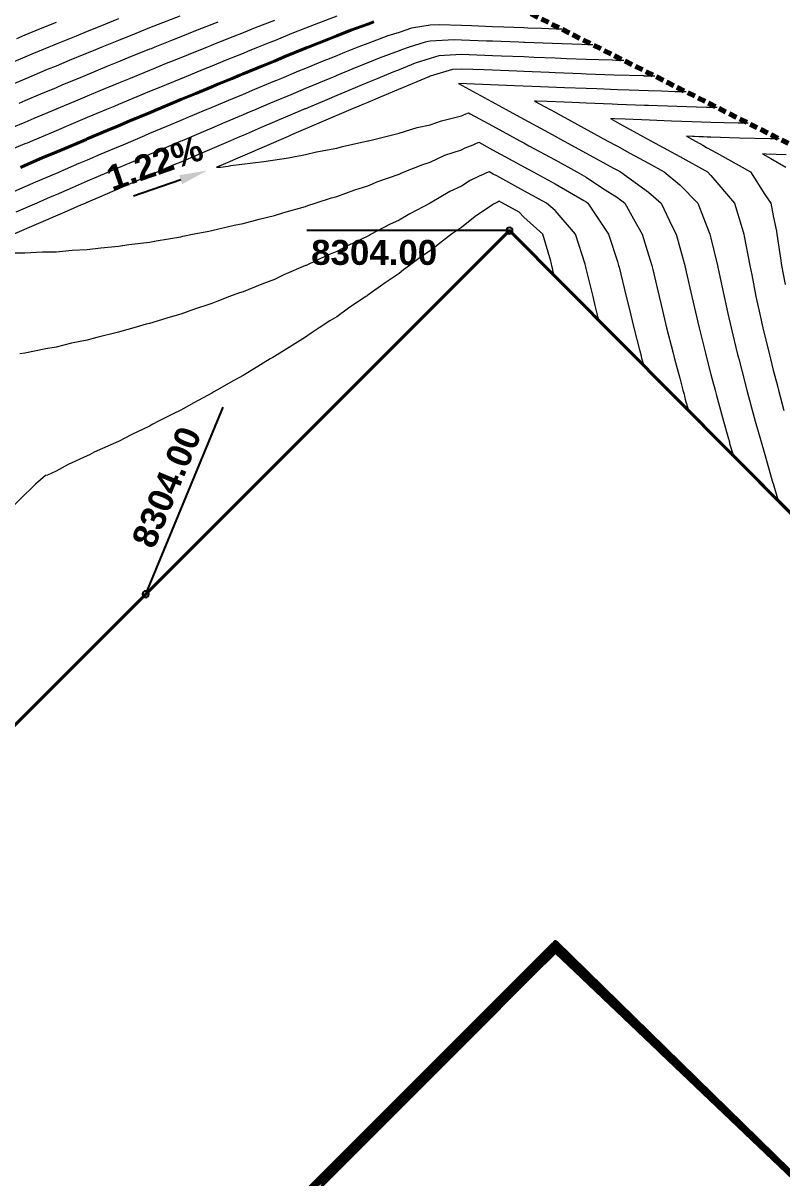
# Model space of a CAD drawing. Extents: x 2799052 to 2815686, y 1319509 to 1336143.
# Drawn here: x 2807416.84 to 2807441.17, y 1327845.36 to 1327882.42 of the extents above; entities that cross this region are included whole.
import ezdxf

# ---------------------------------------------------------------- set-up
doc = ezdxf.new("R2010")
doc.units = 0
doc.header["$LTSCALE"] = 0.5
doc.header["$MEASUREMENT"] = 0
doc.linetypes.add('DASHED', pattern=[0.75, 0.5, -0.25])
doc.layers.add('C-Road-Asph-Hach-Bdry', color=64, linetype='Continuous', lineweight=25, plot=False)
for name, color, linetype, lineweight in [('C-TOPO-BDRY', 5, 'DASHED', 70), ('C-Topo-Cont-10th', 8, 'Continuous', 13), ('C-TOPO-CONT-1FT', 7, 'Continuous', 40), ('C-TOPO-SLOP', 1, 'Continuous', 25), ('C-TOPO-SPOT', 2, 'Continuous', 25)]:
    doc.layers.add(name, color=color, linetype=linetype, lineweight=lineweight)
doc.layers.add('C-TOPO-USER', color=40, linetype='Continuous')
doc.styles.add('Swiss 721 BT', font='swissb.ttf', dxfattribs={"height": 2})

msp = doc.modelspace()

# ---------------------------------------------------------------- linework, layer by layer
at = {"color": 0, "linetype": 'ByBlock'}
for centre, start, end in [((2807432.436, 1327875.758, 8304), 109.035, 289.035), ((2807432.436, 1327875.758, 8304), 289.035, 109.035), ((2807420.769, 1327864.091, 8304), 134.9885, 314.9885), ((2807420.769, 1327864.091, 8304), 314.9885, 134.9885)]:
    msp.add_arc(centre, 0.1, start, end, dxfattribs=at)
at = {"layer": 'C-Road-Asph-Hach-Bdry'}
msp.add_circle((2807368.688, 1327825.522), 8317.007, dxfattribs=at)
at = {"layer": 'C-TOPO-BDRY'}
msp.add_line((2807465.493, 1327866.389, 8305.199), (2807427.897, 1327885.353, 8305.199), dxfattribs=at)
at = {"layer": 'C-Topo-Cont-10th'}
for points, elevation in [([(2807421.864, 1327882.644), (2807421.167, 1327882.372), (2807420.895, 1327882.262), (2807420.452, 1327882.087), (2807419.895, 1327881.86), (2807419.74, 1327881.799), (2807419.363, 1327881.644), (2807419.03, 1327881.509), (2807418.895, 1327881.453), (2807418.32, 1327881.218), (2807417.895, 1327881.04), (2807417.614, 1327880.925), (2807416.946, 1327880.644), (2807416.91, 1327880.629), (2807416.895, 1327880.622), (2807416.205, 1327880.333)], 8304.4), ([(2807426.895, 1327882.637), (2807426.175, 1327882.364), (2807425.895, 1327882.251), (2807425.457, 1327882.081), (2807424.895, 1327881.852), (2807424.745, 1327881.794), (2807424.378, 1327881.644), (2807424.034, 1327881.504), (2807423.895, 1327881.446), (2807423.321, 1327881.217), (2807422.895, 1327881.04), (2807422.611, 1327880.927), (2807421.925, 1327880.644), (2807421.904, 1327880.635), (2807421.895, 1327880.631), (2807421.193, 1327880.345), (2807420.895, 1327880.22), (2807420.486, 1327880.053), (2807419.895, 1327879.804), (2807419.781, 1327879.757), (2807419.512, 1327879.644), (2807419.076, 1327879.462), (2807418.895, 1327879.385), (2807418.372, 1327879.167), (2807417.895, 1327878.963), (2807417.67, 1327878.869), (2807417.142, 1327878.644), (2807416.968, 1327878.57), (2807416.895, 1327878.539), (2807416.266, 1327878.272)], 8304.1), ([(2807419.895, 1327882.551), (2807419.247, 1327882.292), (2807418.895, 1327882.148), (2807418.536, 1327882.003), (2807417.895, 1327881.738), (2807417.828, 1327881.71), (2807417.668, 1327881.644), (2807417.121, 1327881.418), (2807416.895, 1327881.323), (2807416.416, 1327881.123)], 8304.5), ([(2807424.895, 1327882.504), (2807424.277, 1327882.262), (2807423.895, 1327882.105), (2807423.562, 1327881.977), (2807422.895, 1327881.706), (2807422.85, 1327881.689), (2807422.737, 1327881.644), (2807422.135, 1327881.404), (2807421.895, 1327881.305), (2807421.423, 1327881.116), (2807420.895, 1327880.898), (2807420.714, 1327880.825), (2807420.275, 1327880.644), (2807420.005, 1327880.533), (2807419.895, 1327880.487), (2807419.297, 1327880.241), (2807418.895, 1327880.072), (2807418.592, 1327879.947), (2807417.895, 1327879.653), (2807417.889, 1327879.65), (2807417.874, 1327879.644), (2807417.184, 1327879.355), (2807416.895, 1327879.231), (2807416.481, 1327879.057)], 8304.2), ([(2807434.111, 1327882.218), (2807434.057, 1327882.219), (2807434.025, 1327882.221), (2807433.936, 1327882.224), (2807433.463, 1327882.24), (2807433.021, 1327882.258), (2807432.895, 1327882.263), (2807432.252, 1327882.287), (2807431.895, 1327882.301), (2807431.212, 1327882.327), (2807430.895, 1327882.339), (2807430.175, 1327882.364), (2807429.895, 1327882.347), (2807429.288, 1327882.25), (2807428.895, 1327882.121), (2807428.531, 1327882.008), (2807427.895, 1327881.767), (2807427.805, 1327881.734), (2807427.576, 1327881.644), (2807427.088, 1327881.451), (2807426.895, 1327881.371), (2807426.375, 1327881.163), (2807425.895, 1327880.963), (2807425.667, 1327880.871), (2807425.122, 1327880.644), (2807424.961, 1327880.577), (2807424.895, 1327880.549), (2807424.255, 1327880.284), (2807423.895, 1327880.13), (2807423.55, 1327879.989), (2807422.895, 1327879.711), (2807422.847, 1327879.692), (2807422.733, 1327879.644), (2807422.141, 1327879.397), (2807421.895, 1327879.292), (2807421.437, 1327879.101), (2807420.895, 1327878.87), (2807420.735, 1327878.803), (2807420.361, 1327878.644), (2807420.033, 1327878.505), (2807419.895, 1327878.446), (2807419.331, 1327878.208), (2807418.895, 1327878.02), (2807418.63, 1327877.908), (2807418.017, 1327877.644), (2807417.931, 1327877.607), (2807417.895, 1327877.592), (2807417.23, 1327877.309), (2807416.895, 1327877.163), (2807416.531, 1327877.008)], 8303.9), ([(2807417.895, 1327882.439), (2807417.331, 1327882.208), (2807416.895, 1327882.026), (2807416.625, 1327881.914)], 8304.6), ([(2807423.086, 1327882.452), (2807422.895, 1327882.375), (2807422.368, 1327882.171), (2807421.895, 1327881.98), (2807421.653, 1327881.885), (2807421.057, 1327881.644), (2807420.941, 1327881.597), (2807420.895, 1327881.578), (2807420.228, 1327881.311), (2807419.895, 1327881.173), (2807419.518, 1327881.02), (2807418.895, 1327880.761), (2807418.812, 1327880.727), (2807418.612, 1327880.644), (2807418.105, 1327880.434), (2807417.895, 1327880.345), (2807417.399, 1327880.139), (2807416.895, 1327879.926), (2807416.696, 1327879.842)], 8304.3), ([(2807435.107, 1327881.716), (2807434.999, 1327881.718), (2807434.935, 1327881.721), (2807434.758, 1327881.727), (2807433.811, 1327881.76), (2807432.926, 1327881.795), (2807432.895, 1327881.796), (2807432.736, 1327881.802), (2807431.895, 1327881.836), (2807431.695, 1327881.843), (2807430.895, 1327881.874), (2807430.657, 1327881.882), (2807429.895, 1327881.837), (2807429.728, 1327881.81), (2807429.222, 1327881.644), (2807428.975, 1327881.563), (2807428.895, 1327881.531), (2807428.251, 1327881.288), (2807427.895, 1327881.141), (2807427.539, 1327881), (2807426.895, 1327880.733), (2807426.831, 1327880.708), (2807426.677, 1327880.644), (2807426.124, 1327880.414), (2807425.895, 1327880.317), (2807425.419, 1327880.119), (2807424.895, 1327879.897), (2807424.716, 1327879.822), (2807424.296, 1327879.644), (2807424.014, 1327879.524), (2807423.895, 1327879.473), (2807423.311, 1327879.228), (2807422.895, 1327879.049), (2807422.609, 1327878.93), (2807421.941, 1327878.644), (2807421.895, 1327878.624), (2807421.206, 1327878.333), (2807420.895, 1327878.198), (2807420.505, 1327878.034), (2807419.895, 1327877.77), (2807419.806, 1327877.733), (2807419.6, 1327877.644), (2807418.895, 1327877.341), (2807418.406, 1327877.133), (2807417.895, 1327876.911), (2807417.708, 1327876.831), (2807417.277, 1327876.644), (2807416.604, 1327876.352)], 8303.8), ([(2807436.104, 1327881.213), (2807435.94, 1327881.217), (2807435.845, 1327881.22), (2807435.734, 1327881.224), (2807435.3, 1327881.238), (2807434.895, 1327881.253), (2807434.263, 1327881.275), (2807433.895, 1327881.29), (2807433.222, 1327881.317), (2807432.895, 1327881.33), (2807432.18, 1327881.359), (2807431.895, 1327881.37), (2807431.14, 1327881.399), (2807430.895, 1327881.408), (2807430.169, 1327881.369), (2807429.895, 1327881.286), (2807429.41, 1327881.129), (2807428.895, 1327880.918), (2807428.695, 1327880.843), (2807428.213, 1327880.644), (2807427.895, 1327880.51), (2807427.282, 1327880.257), (2807426.895, 1327880.092), (2807426.578, 1327879.96), (2807425.895, 1327879.669), (2807425.877, 1327879.662), (2807425.834, 1327879.644), (2807424.895, 1327879.244), (2807424.473, 1327879.065), (2807423.895, 1327878.816), (2807423.773, 1327878.765), (2807423.491, 1327878.644), (2807422.446, 1327878.194), (2807421.895, 1327877.959), (2807421.673, 1327877.865), (2807421.162, 1327877.644), (2807419.209, 1327876.8), (2807418.933, 1327876.682), (2807418.895, 1327876.665), (2807418.88, 1327876.659), (2807418.845, 1327876.644), (2807418.678, 1327876.571), (2807418.254, 1327876.387), (2807416.414, 1327875.588)], 8303.7), ([(2807437.1, 1327880.711), (2807436.882, 1327880.715), (2807436.756, 1327880.72), (2807436.741, 1327880.721), (2807435.787, 1327880.751), (2807434.895, 1327880.784), (2807434.749, 1327880.789), (2807433.895, 1327880.823), (2807433.708, 1327880.83), (2807432.895, 1327880.863), (2807432.666, 1327880.873), (2807431.895, 1327880.904), (2807431.625, 1327880.914), (2807430.895, 1327880.943), (2807430.611, 1327880.928), (2807429.895, 1327880.71), (2807429.845, 1327880.694), (2807429.722, 1327880.644), (2807428.291, 1327880.04), (2807427.895, 1327879.874), (2807427.732, 1327879.807), (2807427.35, 1327879.644), (2807425.448, 1327878.828), (2807425.341, 1327878.782), (2807423.177, 1327877.849), (2807423.043, 1327877.791), (2807423.065, 1327877.791), (2807423.172, 1327877.797), (2807423.41, 1327877.828), (2807423.496, 1327877.844), (2807424.556, 1327877.974), (2807425.347, 1327878.096), (2807425.895, 1327878.202), (2807426.249, 1327878.289), (2807426.895, 1327878.405), (2807427.079, 1327878.459), (2807427.895, 1327878.639), (2807427.899, 1327878.64), (2807427.913, 1327878.644), (2807428.895, 1327878.887), (2807429.473, 1327879.066), (2807429.895, 1327879.156), (2807430.258, 1327879.281), (2807430.895, 1327879.445), (2807430.954, 1327879.468), (2807430.963, 1327879.473), (2807431.125, 1327879.537), (2807431.173, 1327879.511), (2807431.476, 1327879.345), (2807431.895, 1327879.117), (2807432.761, 1327878.644), (2807432.895, 1327878.571), (2807433.056, 1327878.483), (2807433.895, 1327878.025), (2807434.593, 1327877.644), (2807434.895, 1327877.472), (2807435.413, 1327877.125), (2807435.895, 1327876.821), (2807436.129, 1327876.644), (2807436.406, 1327876.133), (2807436.688, 1327875.644), (2807436.895, 1327874.977), (2807436.997, 1327874.644), (2807437.027, 1327874.511), (2807437.236, 1327873.644), (2807437.341, 1327873.198), (2807437.473, 1327872.644), (2807437.67, 1327871.868), (2807437.728, 1327871.644), (2807437.895, 1327871.019), (2807437.995, 1327870.644), (2807438.033, 1327870.506), (2807438.046, 1327870.447), (2807438.059, 1327870.395), (2807438.068, 1327870.355), (2807438.076, 1327870.323), (2807438.083, 1327870.297), (2807438.164, 1327870.03), (2807453.812, 1327854.279)], 8303.6), ([(2807438.096, 1327880.208), (2807437.824, 1327880.214), (2807437.749, 1327880.217), (2807437.309, 1327880.229), (2807436.895, 1327880.244), (2807436.275, 1327880.264), (2807435.895, 1327880.279), (2807435.236, 1327880.303), (2807434.895, 1327880.317), (2807434.194, 1327880.344), (2807433.432, 1327880.375), (2807432.6, 1327880.409), (2807430.797, 1327880.482), (2807432.332, 1327879.644), (2807432.895, 1327879.336), (2807433.572, 1327878.967), (2807433.895, 1327878.79), (2807434.164, 1327878.644), (2807434.895, 1327878.244), (2807435.774, 1327877.764), (2807435.895, 1327877.698), (2807435.995, 1327877.644), (2807436.895, 1327876.994), (2807437.3, 1327876.644), (2807437.652, 1327875.886), (2807437.775, 1327875.644), (2807437.895, 1327875.222), (2807438.055, 1327874.644), (2807438.099, 1327874.439), (2807438.281, 1327873.644), (2807438.397, 1327873.142), (2807438.513, 1327872.644), (2807438.718, 1327871.821), (2807438.762, 1327871.644), (2807438.895, 1327871.142), (2807439.025, 1327870.644), (2807439.074, 1327870.464), (2807439.299, 1327869.644), (2807439.458, 1327869.081), (2807439.464, 1327869.054), (2807439.476, 1327869.004), (2807439.486, 1327868.965), (2807439.494, 1327868.932), (2807439.596, 1327868.598), (2807453.821, 1327854.279)], 8303.5), ([(2807439.092, 1327879.706), (2807438.766, 1327879.712), (2807438.757, 1327879.713), (2807437.798, 1327879.74), (2807436.895, 1327879.772), (2807436.762, 1327879.777), (2807435.895, 1327879.81), (2807435.722, 1327879.816), (2807434.895, 1327879.85), (2807434.681, 1327879.858), (2807434.447, 1327879.867), (2807434.193, 1327879.878), (2807433.641, 1327879.9), (2807433.298, 1327879.914), (2807433.235, 1327879.916), (2807433.578, 1327879.729), (2807433.735, 1327879.644), (2807433.895, 1327879.556), (2807434.088, 1327879.451), (2807435.567, 1327878.644), (2807435.895, 1327878.464), (2807436.29, 1327878.249), (2807436.895, 1327877.918), (2807437.397, 1327877.644), (2807437.895, 1327877.224), (2807438.473, 1327876.644), (2807438.84, 1327875.699), (2807438.864, 1327875.644), (2807438.895, 1327875.519), (2807439.106, 1327874.644), (2807439.159, 1327874.379), (2807439.315, 1327873.644), (2807439.437, 1327873.101), (2807439.541, 1327872.644), (2807439.751, 1327871.787), (2807439.787, 1327871.644), (2807439.895, 1327871.229), (2807440.046, 1327870.644), (2807440.102, 1327870.436), (2807440.317, 1327869.644), (2807440.482, 1327869.057), (2807440.598, 1327868.644), (2807440.884, 1327867.654), (2807440.885, 1327867.654), (2807440.896, 1327867.606), (2807440.906, 1327867.567), (2807441.028, 1327867.166), (2807453.83, 1327854.279)], 8303.4), ([(2807440.088, 1327879.203), (2807439.829, 1327879.209), (2807439.768, 1327879.207), (2807439.321, 1327879.218), (2807438.895, 1327879.233), (2807438.288, 1327879.25), (2807437.635, 1327879.274), (2807436.922, 1327879.301), (2807436.139, 1327879.333), (2807435.799, 1327879.346), (2807435.673, 1327879.351), (2807435.968, 1327879.19), (2807436.187, 1327879.071), (2807436.969, 1327878.644), (2807437.895, 1327878.138), (2807438.783, 1327877.644), (2807438.895, 1327877.531), (2807439.648, 1327876.644), (2807439.895, 1327875.825), (2807439.945, 1327875.644), (2807439.955, 1327875.584), (2807440.143, 1327874.644), (2807440.202, 1327874.337), (2807440.338, 1327873.644), (2807440.463, 1327873.075), (2807440.559, 1327872.644), (2807440.771, 1327871.768), (2807440.801, 1327871.644), (2807440.895, 1327871.278), (2807441.024, 1327870.773), (2807441.057, 1327870.644), (2807441.234, 1327869.983)], 8303.3), ([(2807416.294, 1327875.043), (2807416.895, 1327875.051), (2807417.456, 1327875.083), (2807417.895, 1327875.083), (2807418.408, 1327875.131), (2807418.895, 1327875.152), (2807419.33, 1327875.209), (2807419.895, 1327875.256), (2807420.227, 1327875.312), (2807420.895, 1327875.393), (2807421.103, 1327875.436), (2807421.895, 1327875.563), (2807421.959, 1327875.58), (2807422.275, 1327875.644), (2807422.793, 1327875.746), (2807422.895, 1327875.761), (2807423.607, 1327875.931), (2807423.895, 1327875.985), (2807424.407, 1327876.131), (2807424.895, 1327876.243), (2807425.195, 1327876.344), (2807425.895, 1327876.536), (2807425.972, 1327876.567), (2807426.208, 1327876.644), (2807426.729, 1327876.81), (2807426.895, 1327876.851), (2807427.472, 1327877.067), (2807427.895, 1327877.193), (2807428.209, 1327877.33), (2807428.895, 1327877.571), (2807428.943, 1327877.596), (2807429.06, 1327877.644), (2807429.654, 1327877.884), (2807429.895, 1327877.958), (2807430.363, 1327878.175), (2807430.895, 1327878.355), (2807431.011, 1327878.412), (2807431.272, 1327878.513), (2807431.331, 1327878.544), (2807431.453, 1327878.592), (2807431.548, 1327878.54), (2807431.895, 1327878.351), (2807432.54, 1327877.999), (2807432.895, 1327877.805), (2807433.19, 1327877.644), (2807433.895, 1327877.259), (2807434.818, 1327876.721), (2807434.895, 1327876.677), (2807434.945, 1327876.644), (2807435.032, 1327876.507), (2807435.612, 1327875.644), (2807435.895, 1327874.768), (2807435.935, 1327874.644), (2807435.948, 1327874.591), (2807436.179, 1327873.644), (2807436.27, 1327873.268), (2807436.424, 1327872.644), (2807436.608, 1327871.931), (2807436.614, 1327871.903), (2807436.632, 1327871.827), (2807436.644, 1327871.775), (2807436.653, 1327871.736), (2807436.66, 1327871.706), (2807436.666, 1327871.682), (2807436.671, 1327871.662), (2807436.732, 1327871.462), (2807453.802, 1327854.279)], 8303.7), ([(2807441.084, 1327878.701), (2807440.912, 1327878.704), (2807440.779, 1327878.702), (2807439.815, 1327878.724), (2807438.895, 1327878.757), (2807438.778, 1327878.76), (2807438.653, 1327878.765), (2807438.515, 1327878.77), (2807438.365, 1327878.776), (2807438.299, 1327878.779), (2807438.111, 1327878.786), (2807438.307, 1327878.679), (2807438.635, 1327878.5), (2807438.757, 1327878.428), (2807439.069, 1327878.252), (2807440.162, 1327877.644), (2807440.618, 1327876.921), (2807440.81, 1327876.644), (2807440.895, 1327876.231), (2807440.993, 1327875.741), (2807441.003, 1327875.644), (2807441.128, 1327874.877), (2807441.162, 1327874.644), (2807441.278, 1327874.027)], 8303.2), ([(2807441.304, 1327878.193), (2807440.664, 1327878.216), (2807440.549, 1327878.221), (2807440.647, 1327878.167), (2807440.811, 1327878.078), (2807441.292, 1327877.794)], 8303.1), ([(2807453.793, 1327854.279), (2807435.3, 1327872.894), (2807435.26, 1327873.028), (2807435.256, 1327873.041), (2807435.252, 1327873.056), (2807435.247, 1327873.076), (2807435.241, 1327873.102), (2807435.233, 1327873.138), (2807435.222, 1327873.188), (2807435.204, 1327873.266), (2807435.184, 1327873.354), (2807435.113, 1327873.644), (2807434.895, 1327874.542), (2807434.87, 1327874.644), (2807434.86, 1327874.679), (2807434.55, 1327875.644), (2807433.895, 1327876.404), (2807433.619, 1327876.644), (2807432.895, 1327877.039), (2807432.024, 1327877.514), (2807431.915, 1327877.574), (2807431.781, 1327877.647), (2807431.7, 1327877.615), (2807431.59, 1327877.558), (2807431.462, 1327877.509), (2807431.173, 1327877.366), (2807430.895, 1327877.185), (2807430.526, 1327877.013), (2807429.896, 1327876.644), (2807429.895, 1327876.643), (2807429.895, 1327876.643), (2807429.238, 1327876.3), (2807428.895, 1327876.091), (2807428.586, 1327875.953), (2807428, 1327875.644), (2807427.932, 1327875.606), (2807427.895, 1327875.583), (2807427.258, 1327875.281), (2807426.895, 1327875.085), (2807426.581, 1327874.957), (2807425.915, 1327874.644), (2807425.902, 1327874.637), (2807425.895, 1327874.634), (2807425.2, 1327874.338), (2807424.895, 1327874.191), (2807424.494, 1327874.045), (2807423.895, 1327873.795), (2807423.78, 1327873.759), (2807423.461, 1327873.644), (2807423.05, 1327873.488), (2807422.895, 1327873.422), (2807422.306, 1327873.232), (2807421.895, 1327873.08), (2807421.552, 1327872.986), (2807420.895, 1327872.776), (2807420.787, 1327872.752), (2807420.391, 1327872.644), (2807420.005, 1327872.534), (2807419.895, 1327872.498), (2807419.206, 1327872.332), (2807418.895, 1327872.244), (2807418.394, 1327872.144), (2807417.895, 1327872.022), (2807417.57, 1327871.969), (2807416.895, 1327871.825), (2807416.735, 1327871.804)], 8303.8), ([(2807453.783, 1327854.279), (2807433.868, 1327874.326), (2807433.848, 1327874.393), (2807433.846, 1327874.399), (2807433.844, 1327874.407), (2807433.842, 1327874.417), (2807433.839, 1327874.43), (2807433.835, 1327874.448), (2807433.829, 1327874.473), (2807433.82, 1327874.512), (2807433.805, 1327874.581), (2807433.77, 1327874.739), (2807433.758, 1327874.781), (2807433.506, 1327875.644), (2807432.895, 1327876.194), (2807432.745, 1327876.355), (2807432.176, 1327876.666), (2807432.108, 1327876.703), (2807432.068, 1327876.687), (2807431.917, 1327876.608), (2807431.895, 1327876.589), (2807431.331, 1327876.208), (2807430.895, 1327875.855), (2807430.763, 1327875.775), (2807430.577, 1327875.644), (2807430.192, 1327875.347), (2807429.895, 1327875.105), (2807429.615, 1327874.924), (2807429.223, 1327874.644), (2807429.04, 1327874.499), (2807428.895, 1327874.381), (2807428.453, 1327874.086), (2807427.895, 1327873.685), (2807427.869, 1327873.67), (2807427.827, 1327873.644), (2807427.273, 1327873.266), (2807426.895, 1327872.993), (2807426.675, 1327872.863), (2807426.329, 1327872.644), (2807426.073, 1327872.466), (2807425.895, 1327872.338), (2807425.461, 1327872.077), (2807424.895, 1327871.717), (2807424.847, 1327871.692), (2807424.762, 1327871.644), (2807424.223, 1327871.316), (2807423.895, 1327871.107), (2807423.592, 1327870.947), (2807423.055, 1327870.644), (2807422.956, 1327870.583), (2807422.895, 1327870.544), (2807422.309, 1327870.23), (2807421.895, 1327869.995), (2807421.655, 1327869.883), (2807421.179, 1327869.644), (2807420.995, 1327869.544), (2807420.895, 1327869.487), (2807420.325, 1327869.214), (2807419.895, 1327868.994), (2807419.649, 1327868.889), (2807419.12, 1327868.644), (2807418.97, 1327868.569), (2807418.895, 1327868.529), (2807418.287, 1327868.251), (2807417.895, 1327868.038), (2807417.623, 1327867.916), (2807417.561, 1327867.896), (2807417.233, 1327867.626), (2807417.118, 1327867.51), (2807417.073, 1327867.466), (2807416.895, 1327867.288), (2807416.573, 1327866.966)], 8303.9), ([(2807416.99, 1327836.004), (2807432.993, 1327852.008), (2807433.095, 1327852.109), (2807433.197, 1327852.211), (2807433.298, 1327852.312), (2807433.4, 1327852.414), (2807433.501, 1327852.516), (2807433.603, 1327852.617), (2807433.705, 1327852.719), (2807433.806, 1327852.821), (2807433.908, 1327852.922), (2807433.99, 1327852.847), (2807443.72, 1327843.333)], 8303.9), ([(2807417.803, 1327836.79), (2807432.161, 1327851.147), (2807432.355, 1327851.342), (2807432.549, 1327851.536), (2807432.743, 1327851.73), (2807432.937, 1327851.924), (2807433.131, 1327852.118), (2807433.325, 1327852.312), (2807433.519, 1327852.506), (2807433.713, 1327852.7), (2807433.907, 1327852.893), (2807434.063, 1327852.749), (2807443.007, 1327844.005)], 8303.8), ([(2807444.438, 1327842.528), (2807438.56, 1327848.139), (2807434.516, 1327851.989), (2807433.906, 1327852.565), (2807433.672, 1327852.331), (2807433.438, 1327852.097), (2807433.204, 1327851.863), (2807432.97, 1327851.629), (2807432.736, 1327851.395), (2807432.502, 1327851.162), (2807432.269, 1327850.928), (2807432.035, 1327850.694), (2807431.801, 1327850.46), (2807418.312, 1327836.971)], 8302.6), ([(2807442.294, 1327844.676), (2807434.136, 1327852.652), (2807433.905, 1327852.865), (2807433.619, 1327852.579), (2807433.333, 1327852.292), (2807433.046, 1327852.006), (2807432.76, 1327851.719), (2807432.473, 1327851.433), (2807432.187, 1327851.147), (2807431.901, 1327850.86), (2807431.614, 1327850.574), (2807431.328, 1327850.287), (2807418.616, 1327837.575)], 8303.7), ([(2807441.581, 1327845.348), (2807434.209, 1327852.555), (2807433.904, 1327852.836), (2807433.525, 1327852.457), (2807433.146, 1327852.079), (2807432.768, 1327851.7), (2807432.389, 1327851.321), (2807432.01, 1327850.943), (2807431.631, 1327850.564), (2807431.253, 1327850.185), (2807430.874, 1327849.806), (2807430.495, 1327849.427), (2807419.429, 1327838.361)], 8303.6), ([(2807444.48, 1327842.571), (2807440.868, 1327846.019), (2807434.282, 1327852.458), (2807433.903, 1327852.808), (2807433.432, 1327852.336), (2807432.96, 1327851.865), (2807432.489, 1327851.394), (2807432.018, 1327850.923), (2807431.547, 1327850.452), (2807431.076, 1327849.981), (2807430.605, 1327849.51), (2807430.134, 1327849.038), (2807429.662, 1327848.567), (2807420.242, 1327839.147)], 8303.5), ([(2807444.443, 1327842.533), (2807435.163, 1327851.391), (2807434.868, 1327851.68), (2807434.753, 1327851.785), (2807433.903, 1327852.589), (2807433.435, 1327852.121), (2807432.967, 1327851.653), (2807432.499, 1327851.185), (2807432.031, 1327850.718), (2807431.563, 1327850.25), (2807431.096, 1327849.782), (2807430.628, 1327849.314), (2807430.16, 1327848.846), (2807429.692, 1327848.379), (2807420.322, 1327839.009)], 8302.7), ([(2807444.476, 1327842.566), (2807440.155, 1327846.691), (2807434.356, 1327852.361), (2807433.901, 1327852.779), (2807433.338, 1327852.215), (2807432.774, 1327851.652), (2807432.211, 1327851.088), (2807431.647, 1327850.525), (2807431.084, 1327849.961), (2807430.52, 1327849.398), (2807429.957, 1327848.834), (2807429.393, 1327848.271), (2807428.83, 1327847.707), (2807421.055, 1327839.932)], 8303.4), ([(2807444.471, 1327842.561), (2807439.442, 1327847.362), (2807434.429, 1327852.263), (2807433.9, 1327852.75), (2807433.244, 1327852.094), (2807432.588, 1327851.439), (2807431.932, 1327850.783), (2807431.277, 1327850.127), (2807430.621, 1327849.471), (2807429.965, 1327848.815), (2807429.309, 1327848.159), (2807428.653, 1327847.503), (2807427.997, 1327846.847), (2807421.867, 1327840.718)], 8303.3), ([(2807444.448, 1327842.538), (2807435.876, 1327850.72), (2807434.794, 1327851.777), (2807434.376, 1327852.163), (2807433.899, 1327852.613), (2807433.197, 1327851.911), (2807432.496, 1327851.209), (2807431.794, 1327850.507), (2807431.092, 1327849.806), (2807430.39, 1327849.104), (2807429.689, 1327848.402), (2807428.987, 1327847.701), (2807428.285, 1327846.999), (2807427.584, 1327846.298), (2807422.332, 1327841.046)], 8302.8), ([(2807444.466, 1327842.557), (2807438.728, 1327848.034), (2807434.502, 1327852.166), (2807433.899, 1327852.722), (2807433.15, 1327851.973), (2807432.402, 1327851.225), (2807431.654, 1327850.477), (2807430.906, 1327849.729), (2807430.157, 1327848.98), (2807429.409, 1327848.232), (2807428.661, 1327847.484), (2807427.912, 1327846.735), (2807427.164, 1327845.987), (2807422.68, 1327841.503)], 8303.2), ([(2807444.462, 1327842.552), (2807438.015, 1327848.705), (2807434.575, 1327852.069), (2807433.897, 1327852.693), (2807433.057, 1327851.852), (2807432.216, 1327851.012), (2807431.376, 1327850.171), (2807430.535, 1327849.331), (2807429.694, 1327848.49), (2807428.854, 1327847.649), (2807428.013, 1327846.808), (2807427.172, 1327845.968), (2807426.331, 1327845.127)], 8303.1), ([(2807444.452, 1327842.543), (2807436.589, 1327850.048), (2807434.721, 1327851.875), (2807433.998, 1327852.54), (2807433.896, 1327852.637), (2807432.96, 1327851.701), (2807432.024, 1327850.765), (2807431.089, 1327849.83), (2807430.153, 1327848.894), (2807429.217, 1327847.958), (2807428.282, 1327847.023), (2807427.346, 1327846.087), (2807426.411, 1327845.152)], 8302.9)]:
    msp.add_lwpolyline(points, dxfattribs=dict(at, elevation=elevation))
at = {"layer": 'C-TOPO-CONT-1FT'}
for points, elevation in [([(2807428.085, 1327882.454), (2807427.895, 1327882.382), (2807427.352, 1327882.186), (2807426.895, 1327882.005), (2807426.633, 1327881.906), (2807425.981, 1327881.644), (2807425.92, 1327881.619), (2807425.895, 1327881.609), (2807425.207, 1327881.331), (2807424.895, 1327881.201), (2807424.498, 1327881.04), (2807423.895, 1327880.788), (2807423.792, 1327880.747), (2807423.544, 1327880.644), (2807423.084, 1327880.455), (2807422.895, 1327880.375), (2807422.375, 1327880.163), (2807421.895, 1327879.961), (2807421.67, 1327879.869), (2807421.135, 1327879.644), (2807420.965, 1327879.573), (2807420.895, 1327879.543), (2807420.259, 1327879.279), (2807419.895, 1327879.124), (2807419.556, 1327878.983), (2807418.895, 1327878.701), (2807418.855, 1327878.684), (2807418.76, 1327878.644), (2807418.152, 1327878.387), (2807417.895, 1327878.276), (2807417.45, 1327878.089), (2807416.895, 1327877.849), (2807416.751, 1327877.788)], 8304), ([(2807453.774, 1327854.279), (2807432.436, 1327875.758), (2807420.769, 1327864.091)], 8304), ([(2807420.769, 1327864.091), (2807432.436, 1327875.758)], 8304), ([(2807415.112, 1327858.434), (2807420.769, 1327864.091), (2807415.112, 1327858.434)], 8304), ([(2807416.098, 1327835.139), (2807416.104, 1327835.145), (2807416.113, 1327835.154), (2807416.122, 1327835.163), (2807416.131, 1327835.173), (2807416.141, 1327835.182), (2807416.15, 1327835.191), (2807416.159, 1327835.2), (2807416.168, 1327835.21), (2807416.178, 1327835.219), (2807433.826, 1327852.868), (2807433.835, 1327852.877), (2807433.845, 1327852.886), (2807433.854, 1327852.895), (2807433.863, 1327852.905), (2807433.872, 1327852.914), (2807433.882, 1327852.923), (2807433.891, 1327852.932), (2807433.9, 1327852.942), (2807433.909, 1327852.951), (2807433.917, 1327852.944), (2807444.433, 1327842.662)], 8304), ([(2807444.457, 1327842.547), (2807437.302, 1327849.377), (2807434.648, 1327851.972), (2807433.896, 1327852.664), (2807432.963, 1327851.731), (2807432.03, 1327850.798), (2807431.097, 1327849.865), (2807430.164, 1327848.932), (2807429.231, 1327847.999), (2807428.298, 1327847.066), (2807427.365, 1327846.133), (2807426.432, 1327845.2)], 8303)]:
    msp.add_lwpolyline(points, dxfattribs=dict(at, elevation=elevation))
at = {"layer": 'C-TOPO-SLOP', "linetype": 'Continuous'}
msp.add_line((2807421.892, 1327877.392), (2807420.381, 1327876.868), dxfattribs=at)
at = {"layer": 'C-TOPO-SLOP', "linetype": 'Continuous', "lineweight": 25}
msp.add_solid([(2807421.843, 1327877.534), (2807422.742, 1327877.687), (2807421.941, 1327877.25)], dxfattribs=at)
at = {"layer": 'C-TOPO-SPOT', "color": 2, "linetype": 'Continuous', "lineweight": 25}
msp.add_line((2807432.436, 1327875.758, 8304), (2807425.94, 1327875.76, 8303.787), dxfattribs=at)
at = {"layer": 'C-TOPO-SPOT', "color": 3, "linetype": 'Continuous', "lineweight": 25}
msp.add_line((2807420.769, 1327864.091, 8304), (2807423.253, 1327870.097, 8304), dxfattribs=at)
at = {"layer": 'C-TOPO-USER'}
for points, elevation in [([(2807428.085, 1327882.454), (2807427.895, 1327882.382), (2807427.352, 1327882.186), (2807426.895, 1327882.005), (2807426.633, 1327881.906), (2807425.981, 1327881.644), (2807425.92, 1327881.619), (2807425.895, 1327881.609), (2807425.207, 1327881.331), (2807424.895, 1327881.201), (2807424.498, 1327881.04), (2807423.895, 1327880.788), (2807423.792, 1327880.747), (2807423.544, 1327880.644), (2807423.084, 1327880.455), (2807422.895, 1327880.375), (2807422.375, 1327880.163), (2807421.895, 1327879.961), (2807421.67, 1327879.869), (2807421.135, 1327879.644), (2807420.965, 1327879.573), (2807420.895, 1327879.543), (2807420.259, 1327879.279), (2807419.895, 1327879.124), (2807419.556, 1327878.983), (2807418.895, 1327878.701), (2807418.855, 1327878.684), (2807418.76, 1327878.644), (2807418.152, 1327878.387), (2807417.895, 1327878.276), (2807417.45, 1327878.089), (2807416.895, 1327877.849), (2807416.751, 1327877.788)], 8304), ([(2807453.774, 1327854.279), (2807432.436, 1327875.758), (2807420.769, 1327864.091)], 8304), ([(2807420.769, 1327864.091), (2807432.436, 1327875.758)], 8304), ([(2807415.112, 1327858.434), (2807420.769, 1327864.091), (2807415.112, 1327858.434)], 8304), ([(2807416.098, 1327835.139), (2807416.104, 1327835.145), (2807416.113, 1327835.154), (2807416.122, 1327835.163), (2807416.131, 1327835.173), (2807416.141, 1327835.182), (2807416.15, 1327835.191), (2807416.159, 1327835.2), (2807416.168, 1327835.21), (2807416.178, 1327835.219), (2807433.826, 1327852.868), (2807433.835, 1327852.877), (2807433.845, 1327852.886), (2807433.854, 1327852.895), (2807433.863, 1327852.905), (2807433.872, 1327852.914), (2807433.882, 1327852.923), (2807433.891, 1327852.932), (2807433.9, 1327852.942), (2807433.909, 1327852.951), (2807433.917, 1327852.944), (2807444.433, 1327842.662)], 8304), ([(2807444.457, 1327842.547), (2807437.302, 1327849.377), (2807434.648, 1327851.972), (2807433.896, 1327852.664), (2807432.963, 1327851.731), (2807432.03, 1327850.798), (2807431.097, 1327849.865), (2807430.164, 1327848.932), (2807429.231, 1327847.999), (2807428.298, 1327847.066), (2807427.365, 1327846.133), (2807426.432, 1327845.2)], 8303)]:
    msp.add_lwpolyline(points, dxfattribs=dict(at, elevation=elevation))

# ---------------------------------------------------------------- texts
at = {"layer": 'C-TOPO-SLOP', "color": 1, "lineweight": 25, "style": 'Swiss 721 BT'}
msp.add_text('1.22%', height=0.8, rotation=19.1336, dxfattribs=at).set_placement((2807419.693, 1327877.027))
at = {"layer": 'C-TOPO-SPOT', "color": 2, "lineweight": 25, "style": 'Swiss 721 BT'}
for rotation, p in [(359.9771, (2807426.075, 1327874.66, 8303.787)), (67.5317, (2807421.031, 1327865.51, 8304))]:
    msp.add_text('8304.00', height=0.8, rotation=rotation, dxfattribs=at).set_placement(p)

doc.saveas('drawing.dxf')
